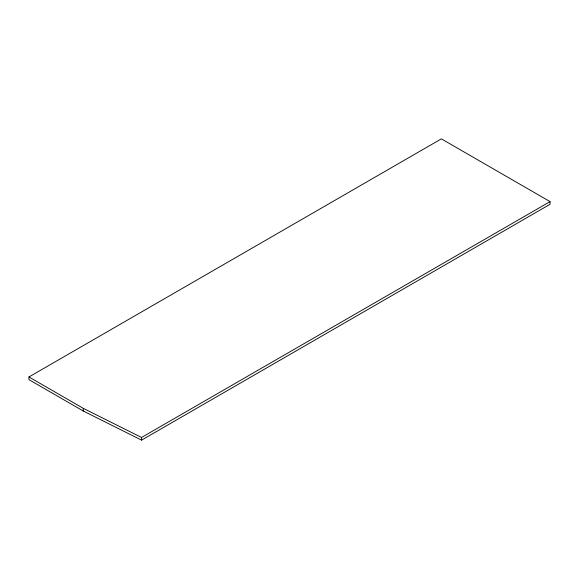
<?xml version="1.0" encoding="UTF-8"?>
<svg xmlns="http://www.w3.org/2000/svg" width="579" height="579" viewBox="0 0 579 579"><rect width="100%" height="100%" fill="white"/><g stroke="black" fill="none" stroke-linecap="round" stroke-linejoin="round"><path stroke-width="0.87" d="M28.95 376.965L441.364 138.866L550.05 201.615L550.05 204.3L141.573 440.134L83.296 411.032L28.95 379.658L28.95 376.965L83.296 408.347L141.573 437.449L550.05 201.615M141.573 437.449L141.573 440.134M83.296 408.347L83.296 411.032"/></g></svg>
